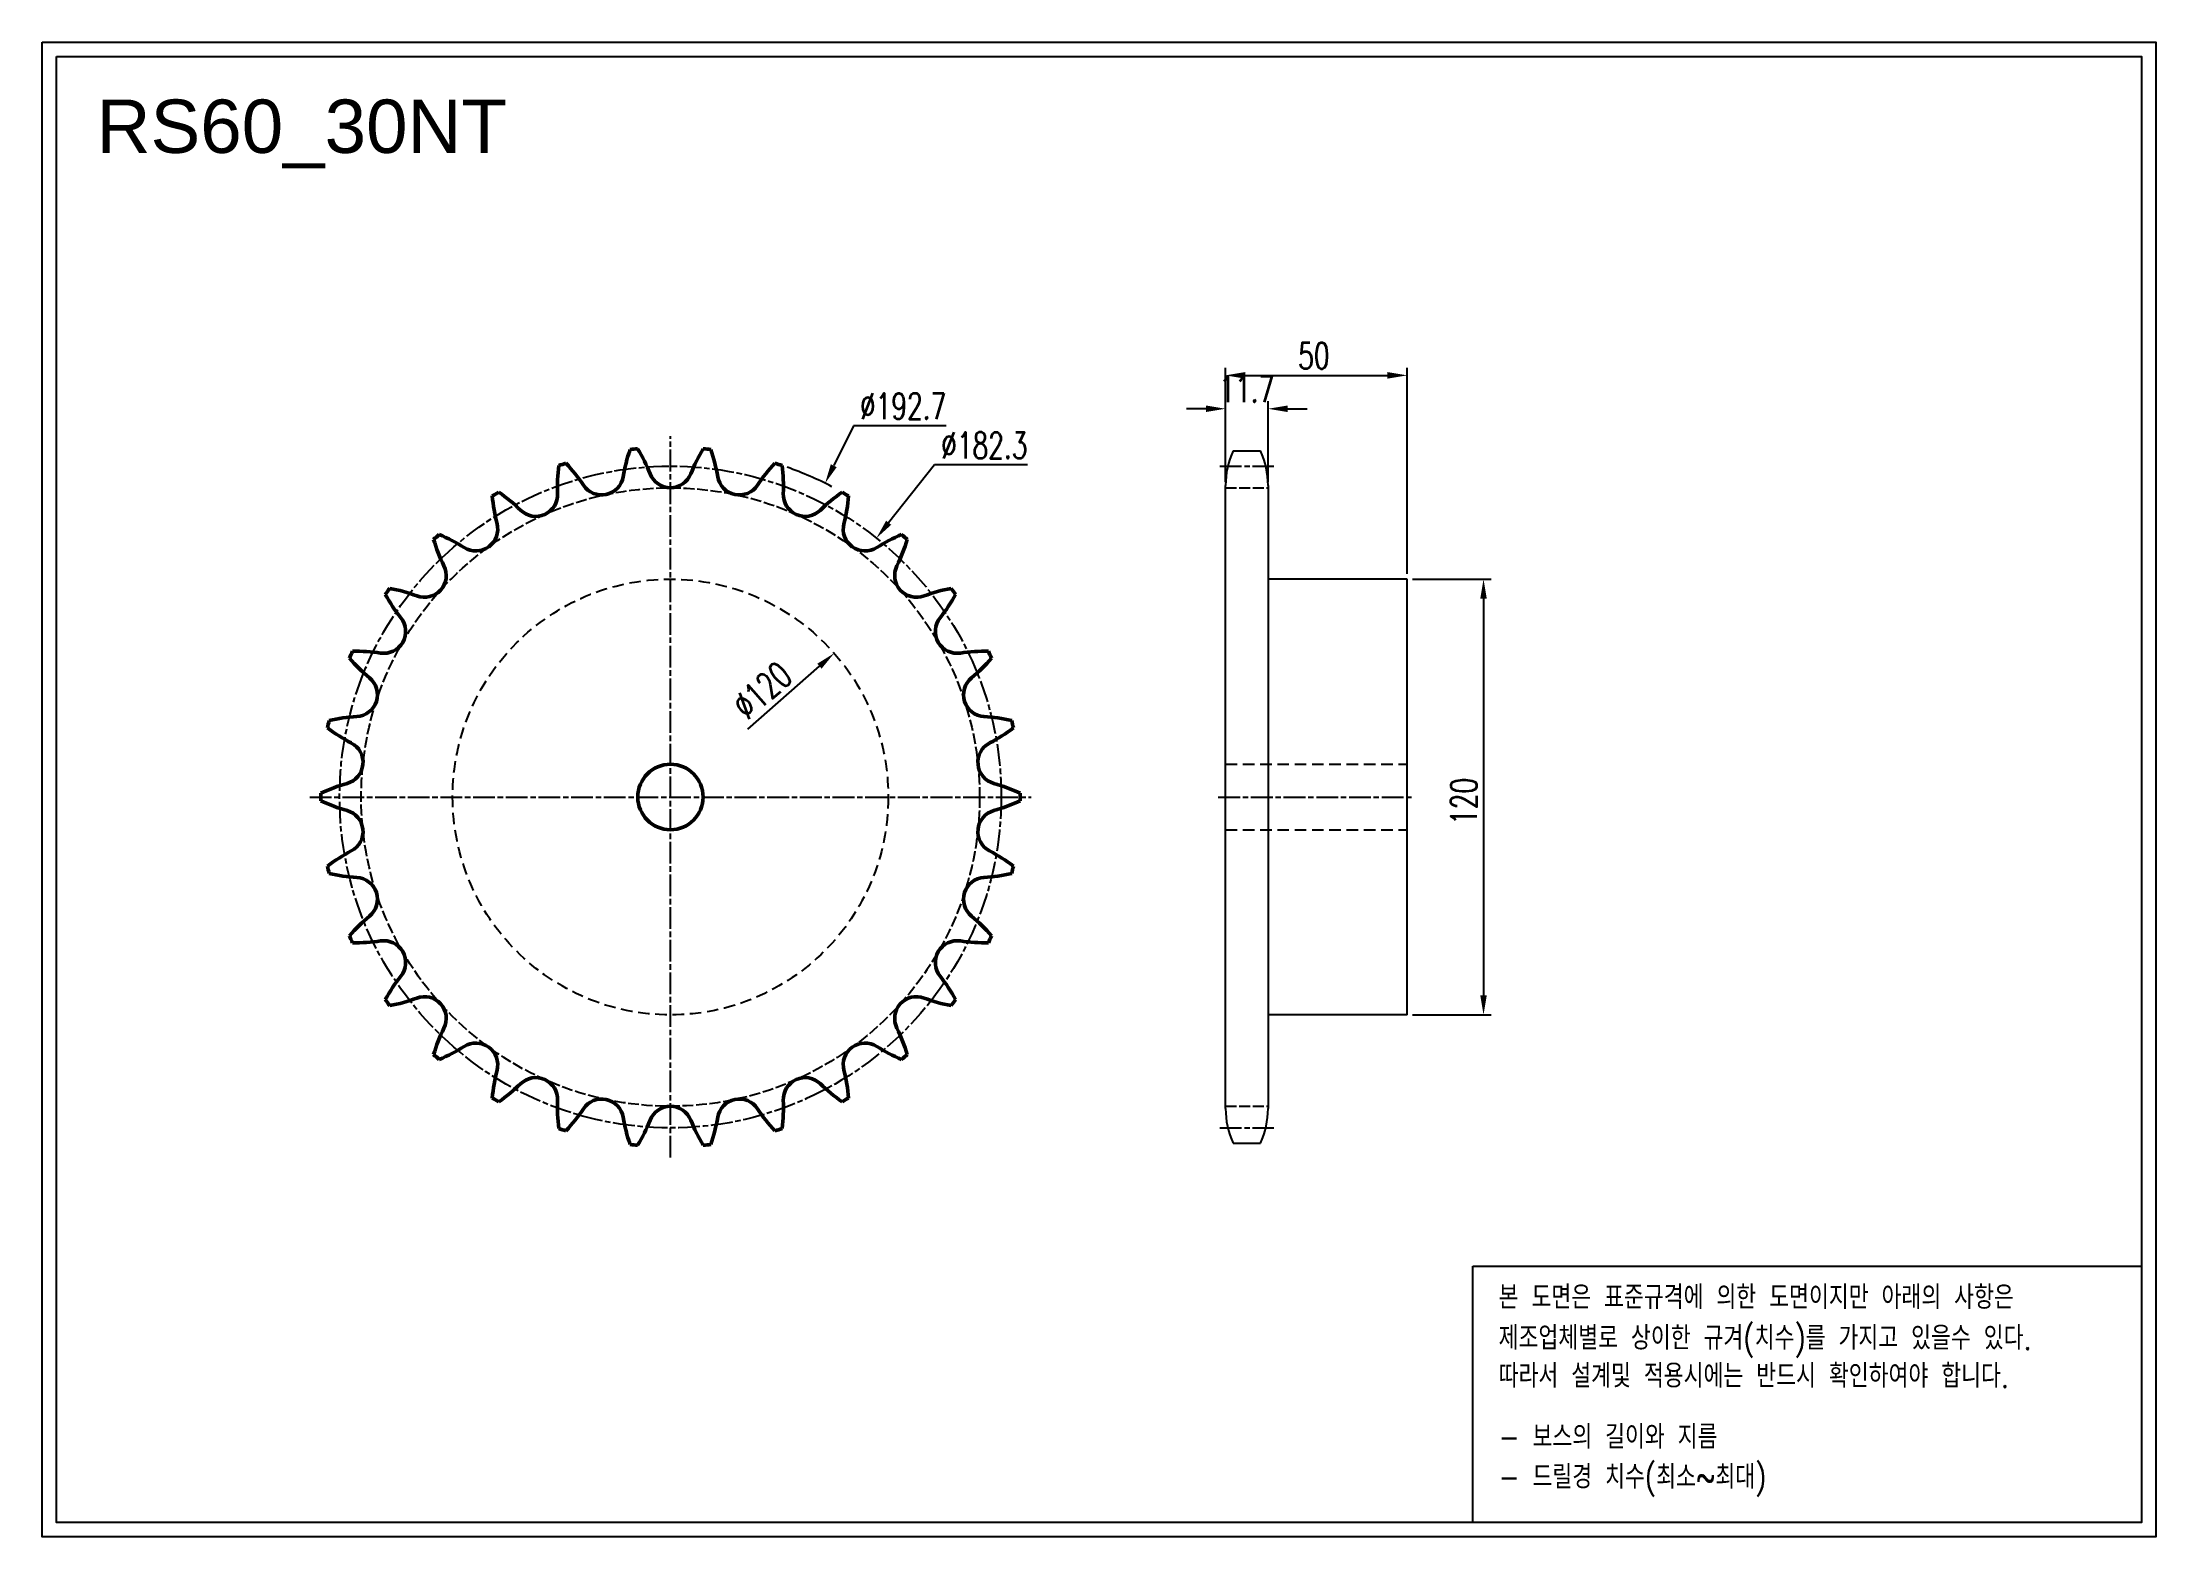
# Model space of a CAD drawing. Header units: millimetres. Extents: x 23272 to 23854, y 908 to 1320.
import ezdxf

# ---------------------------------------------------------------- set-up
doc = ezdxf.new("R2010")
doc.units = ezdxf.units.MM
for name, pattern in [('AM_ISO02W050', [7.5, 6, -1.5]), ('AM_ISO02W050x2', [3.75, 3, -0.75]), ('AM_ISO08W050', [18, 12, -1.5, 3, -1.5]), ('AM_ISO08W050x2', [9, 6, -0.75, 1.5, -0.75]), ('HIDDEN', [9.525, 6.35, -3.175])]:
    doc.linetypes.add(name, pattern=pattern)
for name, color, linetype, lineweight in [('AM_0N', 7, 'Continuous', 50), ('AM_3N', 6, 'AM_ISO02W050', 25), ('AM_7', 4, 'AM_ISO08W050', 25), ('AM_7N', 4, 'AM_ISO08W050', 25)]:
    doc.layers.add(name, color=color, linetype=linetype, lineweight=lineweight)
doc.layers.add('HL', color=2, linetype='HIDDEN')
doc.layers.add('S-DIM', color=7, linetype='Continuous')
doc.styles.add('HAN', font='ROMANS.shx', dxfattribs={"width": 0.7, "bigfont": 'whgtxt.shx'})
doc.styles.add('HSG', font='SIMPLEX.shx', dxfattribs={"width": 0.7, "bigfont": 'HSG.shx'})
doc.styles.get("Standard").update_dxf_attribs({"font": 'arial.ttf'})
doc.dimstyles.new('APP16', dxfattribs={"dimscale": 3, "dimtxt": 2.4, "dimasz": 1.8, "dimexe": 0.7, "dimexo": 0.5, "dimgap": 0.6, "dimtad": 1, "dimtoh": 1, "dimdec": 1, "dimrnd": 0.01, "dimzin": 9, "dimdsep": 46, "dimtxsty": 'HSG', "dimcen": 0, "dimclrd": 1, "dimclre": 1, "dimclrt": 256, "dimazin": 2, "dimtp": 1, "dimtm": 1, "dimtfac": 0.5, "dimtdec": 1, "dimtofl": 0, "dimtmove": 0, "dimatfit": 3, "dimfxl": 0, "dimtvp": 1, "dimtolj": 2, "dimlwd": -1, "dimlwe": -1, "dimarcsym": 0})

# ---------------------------------------------------------------- blocks, each defined once
blk = doc.blocks.new('*D1')
at = {"layer": 'Defpoints', "color": 0, "transparency": 16777216}
for p in [(23489.75, 1151.7), (23399.57, 1072.53)]:
    blk.add_point(p, dxfattribs=at)
at = {"layer": 'S-DIM', "color": 1, "transparency": 16777216}
blk.add_line((23465.93, 1130.78), (23485.69, 1148.14), dxfattribs=at)
blk.add_solid([(23485.1, 1148.81), (23486.29, 1147.46), (23489.75, 1151.7)], dxfattribs=at)
at = {"layer": 'S-DIM', "transparency": 16777216, "insert": (23469.94, 1141.49), "char_height": 7.2, "attachment_point": 5, "rotation": 41.28232, "style": 'HSG'}
blk.add_mtext('\\A2;∅120', dxfattribs=at)
blk = doc.blocks.new('*D2')
at = {"layer": 'Defpoints', "color": 0, "transparency": 16777216}
for p in [(23501.4, 1183.42), (23387.92, 1040.81)]:
    blk.add_point(p, dxfattribs=at)
at = {"layer": 'S-DIM', "color": 1, "transparency": 16777216}
for p, q in [((23517.43, 1203.56), (23504.76, 1187.64)), ((23542.99, 1203.56), (23517.43, 1203.56))]:
    blk.add_line(p, q, dxfattribs=at)
blk.add_solid([(23504.06, 1188.21), (23505.47, 1187.08), (23501.4, 1183.42)], dxfattribs=at)
at = {"layer": 'S-DIM', "transparency": 16777216, "insert": (23531.11, 1208.96), "char_height": 7.2, "attachment_point": 5, "style": 'HSG'}
blk.add_mtext('\\A2;∅182.3', dxfattribs=at)
blk = doc.blocks.new('*D3')
at = {"layer": 'Defpoints', "color": 0, "transparency": 16777216}
for p in [(23487.26, 1198.52), (23402.06, 1025.71)]:
    blk.add_point(p, dxfattribs=at)
at = {"layer": 'S-DIM', "color": 1, "transparency": 16777216}
for p, q in [((23495.07, 1214.37), (23489.65, 1203.37)), ((23520.63, 1214.37), (23495.07, 1214.37))]:
    blk.add_line(p, q, dxfattribs=at)
blk.add_arc((23444.66, 1112.11), 96.34, 62.50841, 70.48763, dxfattribs=at)
blk.add_solid([(23488.84, 1203.77), (23490.46, 1202.97), (23487.26, 1198.52)], dxfattribs=at)
at = {"layer": 'S-DIM', "transparency": 16777216, "insert": (23508.75, 1219.77), "char_height": 7.2, "attachment_point": 5, "style": 'HSG'}
blk.add_mtext('\\A2;∅192.7', dxfattribs=at)
blk = doc.blocks.new('*D4')
at = {"layer": 'Defpoints', "color": 0, "transparency": 16777216}
for p in [(23609.26, 1219.04), (23597.56, 1197.28), (23609.26, 1197.28)]:
    blk.add_point(p, dxfattribs=at)
at = {"layer": 'S-DIM', "color": 1, "transparency": 16777216}
for p, q in [((23592.16, 1219.04), (23586.76, 1219.04)), ((23597.56, 1198.78), (23597.56, 1221.14)), ((23609.26, 1198.78), (23609.26, 1221.14)), ((23614.66, 1219.04), (23620.06, 1219.04))]:
    blk.add_line(p, q, dxfattribs=at)
for points in [[(23592.16, 1219.94), (23592.16, 1218.14), (23597.56, 1219.04)], [(23614.66, 1219.94), (23614.66, 1218.14), (23609.26, 1219.04)]]:
    blk.add_solid(points, dxfattribs=at)
at = {"layer": 'S-DIM', "transparency": 16777216, "insert": (23603.41, 1224.44), "char_height": 7.2, "attachment_point": 5, "style": 'HSG'}
blk.add_mtext('\\A2;11.7', dxfattribs=at)
blk = doc.blocks.new('*D5')
at = {"layer": 'Defpoints', "color": 0, "transparency": 16777216}
for p in [(23647.56, 1228.24), (23597.56, 1197.28), (23647.56, 1172.11)]:
    blk.add_point(p, dxfattribs=at)
at = {"layer": 'S-DIM', "color": 1, "transparency": 16777216}
for p, q in [((23597.56, 1198.78), (23597.56, 1230.34)), ((23647.56, 1173.61), (23647.56, 1230.34)), ((23602.96, 1228.24), (23642.16, 1228.24))]:
    blk.add_line(p, q, dxfattribs=at)
for points in [[(23602.96, 1229.14), (23602.96, 1227.34), (23597.56, 1228.24)], [(23642.16, 1229.14), (23642.16, 1227.34), (23647.56, 1228.24)]]:
    blk.add_solid(points, dxfattribs=at)
at = {"layer": 'S-DIM', "transparency": 16777216, "insert": (23621.88, 1233.64), "char_height": 7.2, "attachment_point": 5, "style": 'HSG'}
blk.add_mtext('\\A2;50', dxfattribs=at)
blk = doc.blocks.new('*D6')
at = {"layer": 'Defpoints', "color": 0, "transparency": 16777216}
for p in [(23647.56, 1172.11), (23647.56, 1052.11), (23668.61, 1052.11)]:
    blk.add_point(p, dxfattribs=at)
at = {"layer": 'S-DIM', "color": 1, "transparency": 16777216}
for p, q in [((23649.06, 1172.11), (23670.71, 1172.11)), ((23668.61, 1166.71), (23668.61, 1057.51)), ((23649.06, 1052.11), (23670.71, 1052.11))]:
    blk.add_line(p, q, dxfattribs=at)
for points in [[(23667.71, 1166.71), (23669.51, 1166.71), (23668.61, 1172.11)], [(23667.71, 1057.51), (23669.51, 1057.51), (23668.61, 1052.11)]]:
    blk.add_solid(points, dxfattribs=at)
at = {"layer": 'S-DIM', "transparency": 16777216, "insert": (23663.21, 1110.9), "char_height": 7.2, "attachment_point": 5, "rotation": 90, "style": 'HSG'}
blk.add_mtext('\\A2;120', dxfattribs=at)

msp = doc.modelspace()

# ---------------------------------------------------------------- linework, layer by layer
for p, q in [((23599.64, 1207.44), (23607.17, 1207.44)), ((23597.56, 1026.29), (23597.56, 1197.94)), ((23609.26, 1197.94), (23609.26, 1026.29)), ((23647.56, 1172.11), (23609.26, 1172.11)), ((23647.56, 1052.11), (23647.56, 1172.11)), ((23647.56, 1052.11), (23609.26, 1052.11)), ((23599.64, 1016.79), (23607.17, 1016.79))]:
    msp.add_line(p, q)
for points in [[(23271.64, 1319.98), (23853.76, 1319.98), (23853.76, 908.38), (23271.64, 908.38)], [(23275.56, 1316.06), (23849.84, 1316.06), (23849.84, 912.3), (23275.56, 912.3)]]:
    msp.add_lwpolyline(points, close=True)
at = {"color": 6}
msp.add_lwpolyline([(23665.65, 982.86), (23849.84, 982.86), (23849.84, 912.3), (23665.65, 912.3)], close=True, dxfattribs=at)
for centre, start, end in [((23620.26, 1197.94), 155.25994, 180), ((23586.56, 1197.94), 0, 24.74006), ((23620.26, 1026.29), 180, 204.74006), ((23586.56, 1026.29), 335.25994, 0)]:
    msp.add_arc(centre, 22.7, start, end)
at = {"layer": 'AM_0N'}
msp.add_circle((23444.66, 1112.11), 9, dxfattribs=at)
for centre, radius, start, end in [((23476.74, 1192.76), 45.73, 160.79076, 170.5), ((23444.66, 1112.11), 96.34, 95.37972, 96.62028), ((23396.51, 1184.33), 45.73, 21.5, 31.20924), ((23492.81, 1184.33), 45.73, 148.79076, 158.5), ((23444.66, 1112.11), 96.34, 83.37972, 84.62028), ((23412.58, 1192.76), 45.73, 9.5, 19.20924), ((23459.28, 1197.67), 45.73, 172.79076, 182.5), ((23444.66, 1112.11), 96.34, 107.37972, 108.62028), ((23382.55, 1172.74), 45.73, 33.5, 43.20924), ((23425.7, 1201.31), 6.01, 213.5, 350.5), ((23444.66, 1203.3), 6.01, 201.5, 338.5), ((23463.62, 1201.31), 6.01, 189.5, 326.5), ((23506.77, 1172.74), 45.73, 136.79076, 146.5), ((23444.66, 1112.11), 96.34, 71.37972, 72.62028), ((23430.05, 1197.67), 45.73, 357.5, 7.20924), ((23444.66, 1112.11), 96.34, 119.37972, 120.62028), ((23441.17, 1198.84), 45.73, 184.79076, 194.5), ((23371.3, 1158.5), 45.73, 45.5, 55.20924), ((23407.58, 1195.41), 6.01, 225.5, 2.5), ((23481.75, 1195.41), 6.01, 177.5, 314.5), ((23518.02, 1158.5), 45.73, 124.79076, 134.5), ((23444.66, 1112.11), 96.34, 59.37972, 60.62028), ((23448.16, 1198.84), 45.73, 345.5, 355.20924), ((23444.66, 1112.11), 96.34, 131.37972, 132.62028), ((23423.21, 1196.22), 45.73, 196.79076, 206.5), ((23363.26, 1142.24), 45.73, 57.5, 67.20924), ((23391.07, 1185.88), 6.01, 237.5, 14.5), ((23498.26, 1185.88), 6.01, 165.5, 302.5), ((23526.06, 1142.24), 45.73, 112.79076, 122.5), ((23466.11, 1196.22), 45.73, 333.5, 343.20924), ((23444.66, 1112.11), 96.34, 47.37972, 48.62028), ((23376.9, 1173.13), 6.01, 249.5, 26.5), ((23512.43, 1173.13), 6.01, 153.5, 290.5), ((23444.66, 1112.11), 96.34, 143.37972, 144.62028), ((23406.2, 1189.92), 45.73, 208.79076, 218.5), ((23358.78, 1124.66), 45.73, 69.5, 79.20924), ((23530.55, 1124.66), 45.73, 100.79076, 110.5), ((23483.13, 1189.92), 45.73, 321.5, 331.20924), ((23444.66, 1112.11), 96.34, 35.37972, 36.62028), ((23365.7, 1157.71), 6.01, 261.5, 38.5), ((23523.63, 1157.71), 6.01, 141.5, 278.5), ((23444.66, 1112.11), 96.34, 155.37972, 156.62028), ((23390.86, 1180.22), 45.73, 220.79076, 230.5), ((23358.05, 1106.53), 45.73, 81.5, 91.20924), ((23531.28, 1106.53), 45.73, 88.79076, 98.5), ((23498.47, 1180.22), 45.73, 309.5, 319.20924), ((23444.66, 1112.11), 96.34, 23.37972, 24.62028), ((23357.94, 1140.29), 6.01, 273.5, 50.5), ((23531.38, 1140.29), 6.01, 129.5, 266.5), ((23444.66, 1112.11), 96.34, 167.37972, 168.62028), ((23377.87, 1167.55), 45.73, 232.79076, 242.5), ((23361.1, 1088.64), 45.73, 93.5, 103.20924), ((23528.22, 1088.64), 45.73, 76.79076, 86.5), ((23511.45, 1167.55), 45.73, 297.5, 307.20924), ((23444.66, 1112.11), 96.34, 11.37972, 12.62028), ((23353.98, 1121.65), 6.01, 285.5, 62.5), ((23535.35, 1121.65), 6.01, 117.5, 254.5), ((23444.66, 1112.11), 96.34, 179.37972, 180.62028), ((23367.81, 1071.78), 45.73, 105.5, 115.20924), ((23521.52, 1071.78), 45.73, 64.79076, 74.5), ((23444.66, 1112.11), 96.34, 359.37972, 0.62028), ((23367.81, 1152.45), 45.73, 244.79076, 254.5), ((23353.98, 1102.58), 6.01, 297.5, 74.5), ((23535.35, 1102.58), 6.01, 105.5, 242.5), ((23521.52, 1152.45), 45.73, 285.5, 295.20924), ((23377.87, 1056.68), 45.73, 117.5, 127.20924), ((23511.45, 1056.68), 45.73, 52.79076, 62.5), ((23444.66, 1112.11), 96.34, 191.37972, 192.62028), ((23361.1, 1135.59), 45.73, 256.79076, 266.5), ((23357.94, 1083.94), 6.01, 309.5, 86.5), ((23531.38, 1083.94), 6.01, 93.5, 230.5), ((23528.22, 1135.59), 45.73, 273.5, 283.20924), ((23444.66, 1112.11), 96.34, 347.37972, 348.62028), ((23390.86, 1044.01), 45.73, 129.5, 139.20924), ((23498.47, 1044.01), 45.73, 40.79076, 50.5), ((23444.66, 1112.11), 96.34, 203.37972, 204.62028), ((23358.05, 1117.7), 45.73, 268.79076, 278.5), ((23365.7, 1066.52), 6.01, 321.5, 98.5), ((23523.63, 1066.52), 6.01, 81.5, 218.5), ((23531.28, 1117.7), 45.73, 261.5, 271.20924), ((23444.66, 1112.11), 96.34, 335.37972, 336.62028), ((23406.2, 1034.31), 45.73, 141.5, 151.20924), ((23483.13, 1034.31), 45.73, 28.79076, 38.5), ((23444.66, 1112.11), 96.34, 215.37972, 216.62028), ((23358.78, 1099.57), 45.73, 280.79076, 290.5), ((23376.9, 1051.1), 6.01, 333.5, 110.5), ((23512.43, 1051.1), 6.01, 69.5, 206.5), ((23530.55, 1099.57), 45.73, 249.5, 259.20924), ((23444.66, 1112.11), 96.34, 323.37972, 324.62028), ((23423.21, 1028.01), 45.73, 153.5, 163.20924), ((23466.11, 1028.01), 45.73, 16.79076, 26.5), ((23363.26, 1081.99), 45.73, 292.79076, 302.5), ((23391.07, 1038.35), 6.01, 345.5, 122.5), ((23498.26, 1038.35), 6.01, 57.5, 194.5), ((23526.06, 1081.99), 45.73, 237.5, 247.20924), ((23444.66, 1112.11), 96.34, 227.37972, 228.62028), ((23441.17, 1025.39), 45.73, 165.5, 175.20924), ((23448.16, 1025.39), 45.73, 4.79076, 14.5), ((23444.66, 1112.11), 96.34, 311.37972, 312.62028), ((23371.3, 1065.73), 45.73, 304.79076, 314.5), ((23407.58, 1028.82), 6.01, 357.5, 134.5), ((23481.75, 1028.82), 6.01, 45.5, 182.5), ((23518.02, 1065.73), 45.73, 225.5, 235.20924), ((23444.66, 1112.11), 96.34, 239.37972, 240.62028), ((23459.28, 1026.56), 45.73, 177.5, 187.20924), ((23382.55, 1051.49), 45.73, 316.79076, 326.5), ((23425.7, 1022.92), 6.01, 9.5, 146.5), ((23444.66, 1020.93), 6.01, 21.5, 158.5), ((23463.62, 1022.92), 6.01, 33.5, 170.5), ((23506.77, 1051.49), 45.73, 213.5, 223.20924), ((23430.05, 1026.56), 45.73, 352.79076, 2.5), ((23444.66, 1112.11), 96.34, 299.37972, 300.62028), ((23444.66, 1112.11), 96.34, 251.37972, 252.62028), ((23476.74, 1031.47), 45.73, 189.5, 199.20924), ((23396.51, 1039.9), 45.73, 328.79076, 338.5), ((23492.81, 1039.9), 45.73, 201.5, 211.20924), ((23412.58, 1031.47), 45.73, 340.79076, 350.5), ((23444.66, 1112.11), 96.34, 287.37972, 288.62028), ((23444.66, 1112.11), 96.34, 263.37972, 264.62028), ((23444.66, 1112.11), 96.34, 275.37972, 276.62028)]:
    msp.add_arc(centre, radius, start, end, dxfattribs=at)
at = {"layer": 'AM_3N', "linetype": 'AM_ISO02W050x2'}
for p, q in [((23597.56, 1197.28), (23609.26, 1197.28)), ((23597.56, 1026.95), (23609.26, 1026.95))]:
    msp.add_line(p, q, dxfattribs=at)
msp.add_circle((23444.66, 1112.11), 85.17, dxfattribs=at)
at = {"layer": 'AM_7', "linetype": 'AM_ISO08W050x2'}
msp.add_circle((23444.66, 1112.11), 91.12, dxfattribs=at)
at = {"layer": 'AM_7N', "linetype": 'AM_ISO08W050x2'}
for p, q in [((23444.66, 1012.78), (23444.66, 1211.45)), ((23595.99, 1203.24), (23610.82, 1203.24)), ((23345.32, 1112.11), (23544, 1112.11)), ((23595.56, 1112.11), (23649.56, 1112.11)), ((23595.99, 1020.99), (23610.82, 1020.99))]:
    msp.add_line(p, q, dxfattribs=at)
at = {"layer": 'HL', "ltscale": 0.5}
for p, q in [((23597.56, 1121.11), (23647.56, 1121.11)), ((23597.56, 1103.11), (23647.56, 1103.11))]:
    msp.add_line(p, q, dxfattribs=at)
msp.add_circle((23444.66, 1112.11), 60, dxfattribs=at)

# ---------------------------------------------------------------- texts
msp.add_text('RS60_30NT', height=14.7).set_placement((23286.63, 1289.5))
at = {"color": 6, "style": 'HAN', "width": 0.8}
for s, p in [('본 도면은 표준규격에 의한 도면이지만 아래의 사항은', (23672.77, 971.1)), ('제조업체별로 상이한 규겨(치수)를 가지고 있을수 있다.', (23672.77, 959.88)), ('따라서 설계및 적용시에는 반드시 확인하여야 합니다.', (23672.77, 949.45)), ('- 보스의 길이와 지름', (23672.77, 932.66)), ('- 드릴경 치수(최소~최대)', (23672.77, 921.63))]:
    msp.add_text(s, height=6.4761, dxfattribs=at).set_placement(p)

# ---------------------------------------------------------------- dimensions: what is measured, and where the dimension line sits
at = {"layer": 'S-DIM'}
for base, p2, picture, middle in [((23647.56, 1228.24), (23647.56, 1172.11), '*D5', (23621.88, 1228.24)), ((23609.26, 1219.04), (23609.26, 1197.28), '*D4', (23603.41, 1219.04))]:
    dim = msp.add_linear_dim(base=base, p1=(23597.56, 1197.28), p2=p2, dimstyle='APP16', dxfattribs=at)
    dim.commit()
    dim.dimension.update_dxf_attribs({"geometry": picture, "text_midpoint": middle, "dimtype": 128})
for p1, p2, picture, middle in [((23402.06, 1025.71), (23487.26, 1198.52), '*D3', (23508.75, 1214.37)), ((23387.9248, 1040.8108), (23501.401, 1183.4191), '*D2', (23531.1073, 1203.5598)), ((23399.57, 1072.53), (23489.75, 1151.7), '*D1', (23473.5, 1137.43))]:
    dim = msp.add_diameter_dim_2p(p1=p1, p2=p2, dimstyle='APP16', dxfattribs=at)
    dim.commit()
    dim.dimension.update_dxf_attribs({"geometry": picture, "text_midpoint": middle, "dimtype": 131})
dim = msp.add_linear_dim(base=(23668.61, 1052.11), p1=(23647.56, 1172.11), p2=(23647.56, 1052.11), angle=90, dimstyle='APP16', dxfattribs=at)
dim.commit()
dim.dimension.update_dxf_attribs({"geometry": '*D6', "text_midpoint": (23668.61, 1110.9), "dimtype": 128})

doc.saveas('drawing.dxf')
